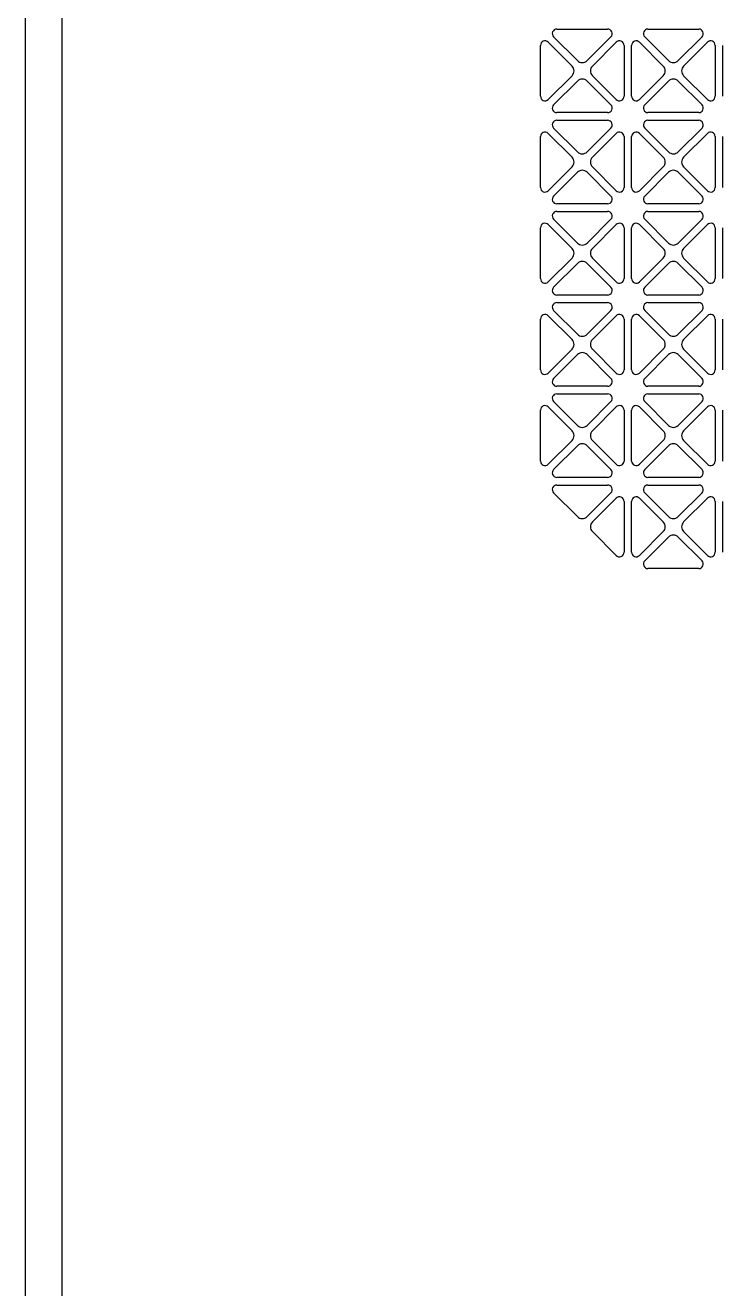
# Model space of a CAD drawing. Header units: millimetres. Extents: x 0 to 87554, y -20854 to 20404.
# Drawn here: x 79627.5 to 79811.2, y -4158.5 to -3825.9 of the extents above; entities that cross this region are included whole.
import ezdxf

# ---------------------------------------------------------------- set-up
doc = ezdxf.new("R2010")
doc.units = ezdxf.units.MM
doc.layers.get('0').update_dxf_attribs({"lineweight": 15})
for name, color, linetype in [('4215-12655_1_0', 7, 'Continuous'), ('4215-12661_1_0', 7, 'Continuous'), ('WANGKONG_0', 7, 'Continuous')]:
    doc.layers.add(name, color=color, linetype=linetype)

# ---------------------------------------------------------------- blocks, each defined once
blk = doc.blocks.new('e4tggg')
at = {"layer": '4215-12655_1_0', "color": 87, "linetype": 'Continuous'}
blk.add_line((-177.39, 299.4), (-177.39, -712.7), dxfattribs=at)
at = {"layer": '4215-12661_1_0', "color": 87, "linetype": 'Continuous'}
blk.add_line((-167.69, -1712.2), (-167.69, 300.8), dxfattribs=at)
at = {"layer": 'WANGKONG_0', "color": 87, "linetype": 'Continuous'}
for p, q in [((-31.96, -35.51), (-38.23, -29.25)), ((-37.38, -27.2), (-24, -27.2)), ((-23.15, -29.25), (-29.42, -35.51)), ((-7.96, -35.51), (-14.23, -29.25)), ((-13.38, -27.2), (0, -27.2)), ((0.85, -29.25), (-5.42, -35.51)), ((-41.69, -44.89), (-41.69, -31.51)), ((-39.64, -30.66), (-33.38, -36.93)), ((-28, -36.93), (-21.74, -30.66)), ((-19.69, -31.51), (-19.69, -44.89)), ((-17.69, -44.89), (-17.69, -31.51)), ((-15.64, -30.66), (-9.38, -36.93)), ((-4, -36.93), (2.26, -30.66)), ((4.31, -31.51), (4.31, -44.89)), ((6.31, -44.89), (6.31, -31.51)), ((-33.38, -39.47), (-39.64, -45.74)), ((-21.74, -45.74), (-28, -39.47)), ((-9.38, -39.47), (-15.64, -45.74)), ((2.26, -45.74), (-4, -39.47)), ((-38.23, -47.15), (-31.96, -40.89)), ((-29.42, -40.89), (-23.15, -47.15)), ((-14.23, -47.15), (-7.96, -40.89)), ((-5.42, -40.89), (0.85, -47.15)), ((-24, -49.2), (-37.38, -49.2)), ((0, -49.2), (-13.38, -49.2)), ((-37.38, -51.2), (-24, -51.2)), ((-13.38, -51.2), (0, -51.2)), ((-41.69, -68.89), (-41.69, -55.51)), ((-39.64, -54.66), (-33.38, -60.93)), ((-31.96, -59.51), (-38.23, -53.25)), ((-23.15, -53.25), (-29.42, -59.51)), ((-28, -60.93), (-21.74, -54.66)), ((-19.69, -55.51), (-19.69, -68.89)), ((-17.69, -68.89), (-17.69, -55.51)), ((-15.64, -54.66), (-9.38, -60.93)), ((-7.96, -59.51), (-14.23, -53.25)), ((0.85, -53.25), (-5.42, -59.51)), ((-4, -60.93), (2.26, -54.66)), ((4.31, -55.51), (4.31, -68.89)), ((6.31, -68.89), (6.31, -55.51)), ((-33.38, -63.47), (-39.64, -69.74)), ((-38.23, -71.15), (-31.96, -64.89)), ((-29.42, -64.89), (-23.15, -71.15)), ((-21.74, -69.74), (-28, -63.47)), ((-9.38, -63.47), (-15.64, -69.74)), ((-14.23, -71.15), (-7.96, -64.89)), ((-5.42, -64.89), (0.85, -71.15)), ((2.26, -69.74), (-4, -63.47)), ((-24, -73.2), (-37.38, -73.2)), ((-37.38, -75.2), (-24, -75.2)), ((0, -73.2), (-13.38, -73.2)), ((-13.38, -75.2), (0, -75.2)), ((-41.69, -92.89), (-41.69, -79.51)), ((-39.64, -78.66), (-33.38, -84.93)), ((-31.96, -83.51), (-38.23, -77.25)), ((-23.15, -77.25), (-29.42, -83.51)), ((-28, -84.93), (-21.74, -78.66)), ((-19.69, -79.51), (-19.69, -92.89)), ((-17.69, -92.89), (-17.69, -79.51)), ((-15.64, -78.66), (-9.38, -84.93)), ((-7.96, -83.51), (-14.23, -77.25)), ((0.85, -77.25), (-5.42, -83.51)), ((-4, -84.93), (2.26, -78.66)), ((4.31, -79.51), (4.31, -92.89)), ((6.31, -92.89), (6.31, -79.51)), ((-33.38, -87.47), (-39.64, -93.74)), ((-38.23, -95.15), (-31.96, -88.89)), ((-29.42, -88.89), (-23.15, -95.15)), ((-21.74, -93.74), (-28, -87.47)), ((-9.38, -87.47), (-15.64, -93.74)), ((-14.23, -95.15), (-7.96, -88.89)), ((-5.42, -88.89), (0.85, -95.15)), ((2.26, -93.74), (-4, -87.47)), ((-24, -97.2), (-37.38, -97.2)), ((-37.38, -99.2), (-24, -99.2)), ((0, -97.2), (-13.38, -97.2)), ((-13.38, -99.2), (0, -99.2)), ((-39.64, -102.66), (-33.38, -108.93)), ((-31.96, -107.51), (-38.23, -101.25)), ((-23.15, -101.25), (-29.42, -107.51)), ((-28, -108.93), (-21.74, -102.66)), ((-15.64, -102.66), (-9.38, -108.93)), ((-7.96, -107.51), (-14.23, -101.25)), ((0.85, -101.25), (-5.42, -107.51)), ((-4, -108.93), (2.26, -102.66)), ((-41.69, -116.89), (-41.69, -103.51)), ((-19.69, -103.51), (-19.69, -116.89)), ((-17.69, -116.89), (-17.69, -103.51)), ((4.31, -103.51), (4.31, -116.89)), ((6.31, -116.89), (6.31, -103.51)), ((-33.38, -111.47), (-39.64, -117.74)), ((-38.23, -119.15), (-31.96, -112.89)), ((-29.42, -112.89), (-23.15, -119.15)), ((-21.74, -117.74), (-28, -111.47)), ((-9.38, -111.47), (-15.64, -117.74)), ((-14.23, -119.15), (-7.96, -112.89)), ((-5.42, -112.89), (0.85, -119.15)), ((2.26, -117.74), (-4, -111.47)), ((-24, -121.2), (-37.38, -121.2)), ((0, -121.2), (-13.38, -121.2)), ((-31.96, -131.51), (-38.23, -125.25)), ((-37.38, -123.2), (-24, -123.2)), ((-23.15, -125.25), (-29.42, -131.51)), ((-7.96, -131.51), (-14.23, -125.25)), ((-13.38, -123.2), (0, -123.2)), ((0.85, -125.25), (-5.42, -131.51)), ((-41.69, -140.89), (-41.69, -127.51)), ((-39.64, -126.66), (-33.38, -132.93)), ((-28, -132.93), (-21.74, -126.66)), ((-19.69, -127.51), (-19.69, -140.89)), ((-17.69, -140.89), (-17.69, -127.51)), ((-15.64, -126.66), (-9.38, -132.93)), ((-4, -132.93), (2.26, -126.66)), ((4.31, -127.51), (4.31, -140.89)), ((6.31, -140.89), (6.31, -127.51)), ((-33.38, -135.47), (-39.64, -141.74)), ((-21.74, -141.74), (-28, -135.47)), ((-9.38, -135.47), (-15.64, -141.74)), ((2.26, -141.74), (-4, -135.47)), ((-38.23, -143.15), (-31.96, -136.89)), ((-29.42, -136.89), (-23.15, -143.15)), ((-14.23, -143.15), (-7.96, -136.89)), ((-5.42, -136.89), (0.85, -143.15)), ((-24, -145.2), (-37.38, -145.2)), ((0, -145.2), (-13.38, -145.2)), ((-31.96, -155.51), (-38.23, -149.25)), ((-37.38, -147.2), (-24, -147.2)), ((-23.15, -149.25), (-29.42, -155.51)), ((-7.96, -155.51), (-14.23, -149.25)), ((-13.38, -147.2), (0, -147.2)), ((0.85, -149.25), (-5.42, -155.51)), ((-28, -156.93), (-21.74, -150.66)), ((-19.69, -151.51), (-19.69, -164.89)), ((-17.69, -164.89), (-17.69, -151.51)), ((-15.64, -150.66), (-9.38, -156.93)), ((-4, -156.93), (2.26, -150.66)), ((4.31, -151.51), (4.31, -164.89)), ((6.31, -164.89), (6.31, -151.51)), ((-21.74, -165.74), (-28, -159.47)), ((-9.38, -159.47), (-15.64, -165.74)), ((2.26, -165.74), (-4, -159.47)), ((-14.23, -167.15), (-7.96, -160.89)), ((-5.42, -160.89), (0.85, -167.15)), ((0, -169.2), (-13.38, -169.2))]:
    blk.add_line(p, q, dxfattribs=at)
for centre, radius, start, end in [((-37.38, -28.4), 1.2, 90, 225), ((-24, -28.4), 1.2, 315, 90), ((-13.38, -28.4), 1.2, 90, 225), ((0, -28.4), 1.2, 315, 90), ((-40.49, -31.51), 1.2, 45, 180), ((-20.89, -31.51), 1.2, 0, 135), ((-16.49, -31.51), 1.2, 45, 180), ((3.11, -31.51), 1.2, 0, 135), ((-30.69, -34.24), 1.8, 225, 315), ((-6.69, -34.24), 1.8, 225, 315), ((-34.65, -38.2), 1.8, 315, 45), ((-26.73, -38.2), 1.8, 135, 225), ((-10.65, -38.2), 1.8, 315, 45), ((-2.73, -38.2), 1.8, 135, 225), ((-30.69, -42.16), 1.8, 45, 135), ((-6.69, -42.16), 1.8, 45, 135), ((-40.49, -44.89), 1.2, 180, 315), ((-20.89, -44.89), 1.2, 225, 0), ((-16.49, -44.89), 1.2, 180, 315), ((3.11, -44.89), 1.2, 225, 0), ((-37.38, -48), 1.2, 135, 270), ((-24, -48), 1.2, 270, 45), ((-13.38, -48), 1.2, 135, 270), ((0, -48), 1.2, 270, 45), ((-37.38, -52.4), 1.2, 90, 225), ((-24, -52.4), 1.2, 315, 90), ((-13.38, -52.4), 1.2, 90, 225), ((0, -52.4), 1.2, 315, 90), ((-40.49, -55.51), 1.2, 45, 180), ((-20.89, -55.51), 1.2, 0, 135), ((-16.49, -55.51), 1.2, 45, 180), ((3.11, -55.51), 1.2, 0, 135), ((-30.69, -58.24), 1.8, 225, 315), ((-6.69, -58.24), 1.8, 225, 315), ((-34.65, -62.2), 1.8, 315, 45), ((-26.73, -62.2), 1.8, 135, 225), ((-10.65, -62.2), 1.8, 315, 45), ((-2.73, -62.2), 1.8, 135, 225), ((-30.69, -66.16), 1.8, 45, 135), ((-6.69, -66.16), 1.8, 45, 135), ((-40.49, -68.89), 1.2, 180, 315), ((-20.89, -68.89), 1.2, 225, 0), ((-16.49, -68.89), 1.2, 180, 315), ((3.11, -68.89), 1.2, 225, 0), ((-37.38, -72), 1.2, 135, 270), ((-24, -72), 1.2, 270, 45), ((-13.38, -72), 1.2, 135, 270), ((0, -72), 1.2, 270, 45), ((-37.38, -76.4), 1.2, 90, 225), ((-24, -76.4), 1.2, 315, 90), ((-13.38, -76.4), 1.2, 90, 225), ((0, -76.4), 1.2, 315, 90), ((-40.49, -79.51), 1.2, 45, 180), ((-20.89, -79.51), 1.2, 0, 135), ((-16.49, -79.51), 1.2, 45, 180), ((3.11, -79.51), 1.2, 0, 135), ((-34.65, -86.2), 1.8, 315, 45), ((-30.69, -82.24), 1.8, 225, 315), ((-26.73, -86.2), 1.8, 135, 225), ((-10.65, -86.2), 1.8, 315, 45), ((-6.69, -82.24), 1.8, 225, 315), ((-2.73, -86.2), 1.8, 135, 225), ((-30.69, -90.16), 1.8, 45, 135), ((-6.69, -90.16), 1.8, 45, 135), ((-40.49, -92.89), 1.2, 180, 315), ((-20.89, -92.89), 1.2, 225, 0), ((-16.49, -92.89), 1.2, 180, 315), ((3.11, -92.89), 1.2, 225, 0), ((-37.38, -96), 1.2, 135, 270), ((-24, -96), 1.2, 270, 45), ((-13.38, -96), 1.2, 135, 270), ((0, -96), 1.2, 270, 45), ((-37.38, -100.4), 1.2, 90, 225), ((-24, -100.4), 1.2, 315, 90), ((-13.38, -100.4), 1.2, 90, 225), ((0, -100.4), 1.2, 315, 90), ((-40.49, -103.51), 1.2, 45, 180), ((-20.89, -103.51), 1.2, 0, 135), ((-16.49, -103.51), 1.2, 45, 180), ((3.11, -103.51), 1.2, 0, 135), ((-34.65, -110.2), 1.8, 315, 45), ((-30.69, -106.24), 1.8, 225, 315), ((-26.73, -110.2), 1.8, 135, 225), ((-10.65, -110.2), 1.8, 315, 45), ((-6.69, -106.24), 1.8, 225, 315), ((-2.73, -110.2), 1.8, 135, 225), ((-30.69, -114.16), 1.8, 45, 135), ((-6.69, -114.16), 1.8, 45, 135), ((-40.49, -116.89), 1.2, 180, 315), ((-37.38, -120), 1.2, 135, 270), ((-24, -120), 1.2, 270, 45), ((-20.89, -116.89), 1.2, 225, 0), ((-16.49, -116.89), 1.2, 180, 315), ((-13.38, -120), 1.2, 135, 270), ((0, -120), 1.2, 270, 45), ((3.11, -116.89), 1.2, 225, 0), ((-40.49, -127.51), 1.2, 45, 180), ((-37.38, -124.4), 1.2, 90, 225), ((-24, -124.4), 1.2, 315, 90), ((-20.89, -127.51), 1.2, 0, 135), ((-16.49, -127.51), 1.2, 45, 180), ((-13.38, -124.4), 1.2, 90, 225), ((0, -124.4), 1.2, 315, 90), ((3.11, -127.51), 1.2, 0, 135), ((-34.65, -134.2), 1.8, 315, 45), ((-30.69, -130.24), 1.8, 225, 315), ((-26.73, -134.2), 1.8, 135, 225), ((-10.65, -134.2), 1.8, 315, 45), ((-6.69, -130.24), 1.8, 225, 315), ((-2.73, -134.2), 1.8, 135, 225), ((-30.69, -138.16), 1.8, 45, 135), ((-6.69, -138.16), 1.8, 45, 135), ((-40.49, -140.89), 1.2, 180, 315), ((-20.89, -140.89), 1.2, 225, 0), ((-16.49, -140.89), 1.2, 180, 315), ((3.11, -140.89), 1.2, 225, 0), ((-37.38, -144), 1.2, 135, 270), ((-24, -144), 1.2, 270, 45), ((-13.38, -144), 1.2, 135, 270), ((0, -144), 1.2, 270, 45), ((-37.38, -148.4), 1.2, 90, 225), ((-24, -148.4), 1.2, 315, 90), ((-13.38, -148.4), 1.2, 90, 225), ((0, -148.4), 1.2, 315, 90), ((-20.89, -151.51), 1.2, 0, 135), ((-16.49, -151.51), 1.2, 45, 180), ((3.11, -151.51), 1.2, 0, 135), ((-30.69, -154.24), 1.8, 225, 315), ((-6.69, -154.24), 1.8, 225, 315), ((-26.73, -158.2), 1.8, 135, 225), ((-10.65, -158.2), 1.8, 315, 45), ((-2.73, -158.2), 1.8, 135, 225), ((-6.69, -162.16), 1.8, 45, 135), ((-20.89, -164.89), 1.2, 225, 0), ((-16.49, -164.89), 1.2, 180, 315), ((3.11, -164.89), 1.2, 225, 0), ((-13.38, -168), 1.2, 135, 270), ((0, -168), 1.2, 270, 45)]:
    blk.add_arc(centre, radius, start, end, dxfattribs=at)

msp = doc.modelspace()

# ---------------------------------------------------------------- block references
at = {"lineweight": -3}
msp.add_blockref('e4tggg', (79804.891, -3799.712), dxfattribs=at)

doc.saveas('drawing.dxf')
